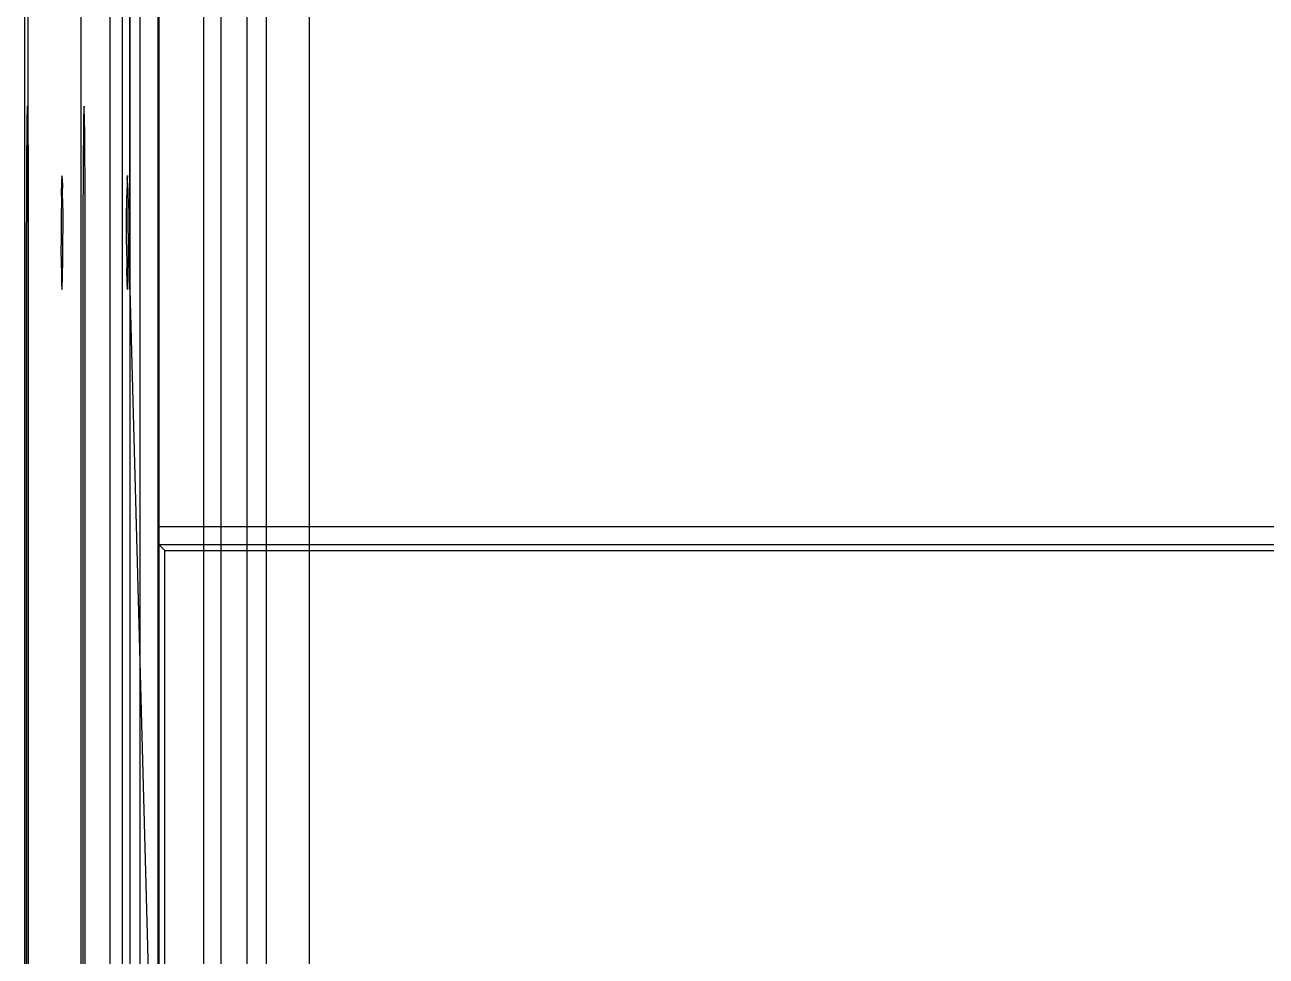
# Model space of a CAD drawing. Extents: x 0 to 153, y -230 to 0.
# Drawn here: x -0.1 to 76.5, y -172.6 to -115.1 of the extents above; entities that cross this region are included whole.
import ezdxf

# ---------------------------------------------------------------- set-up
doc = ezdxf.new("R2010")
doc.units = 0
doc.header["$MEASUREMENT"] = 0
for name, color, linetype in [('Layer1', 252, 'CONTINUOUS'), ('Layer2', 252, 'CONTINUOUS'), ('Layer3', 254, 'CONTINUOUS')]:
    doc.layers.add(name, color=color, linetype=linetype)

msp = doc.modelspace()

# ---------------------------------------------------------------- linework, layer by layer
at = {"layer": 'Layer1', "linetype": 'Continuous'}
for points, invisible_edges in [([(1.004, -3.003, 221.002), (6.378, -34.209, 221.002), (6.378, -195.791, 221.002), (1.004, -226.996, 221.002)], 15), ([(36.657, -21.097, 2.254), (36.657, -208.905, 2.254), (17.748, -115.146, 2.254)], 15), ([(36.657, -208.905, 2.254), (36.657, -21.097, 2.254), (56.578, -21.097, 2.254)], 15), ([(56.578, -21.097, 2.254), (56.578, -208.905, 2.254), (36.657, -208.905, 2.254)], 15), ([(56.578, -208.905, 2.254), (76.5, -21.097, 2.254), (56.578, -21.097, 2.254)], 15), ([(76.5, -21.097, 2.254), (76.5, -208.906, 2.254), (56.578, -208.905, 2.254)], 15), ([(10.421, -200.171, 130.48), (8.522, -197.659, 192.621), (8.522, -32.379, 192.621), (10.421, -29.943, 130.479)], 15), ([(11.508, -32.252, 127.489), (10.421, -29.943, 130.479), (10.421, -200.171, 130.48), (11.508, -197.745, 127.489)], 15), ([(6.106, -34.209, 202.628), (8.522, -32.379, 192.621), (8.522, -197.659, 192.621), (6.106, -195.791, 202.628)], 15), ([(13.066, -34.864, 88.68), (13.066, -195.134, 88.68), (11.508, -197.745, 127.489), (11.508, -32.252, 127.489)], 15), ([(6.106, -195.791, 202.628), (6.106, -34.209, 202.628), (1.413, -33.003, 202.628)], 15), ([(14.223, -194.776, 84.866), (13.066, -195.134, 88.68), (13.066, -34.864, 88.68), (14.223, -35.221, 84.866)], 15), ([(15.755, -192.208, 46.705), (15.755, -37.789, 46.705), (14.223, -35.221, 84.866), (14.223, -194.776, 84.866)], 15), ([(17.019, -37.658, 42.803), (15.755, -37.789, 46.705), (15.755, -192.208, 46.705), (17.019, -192.339, 42.803)], 15), ([(17.019, -37.658, 42.688), (17.019, -192.339, 42.688), (17.752, -190.949, 21.08), (17.752, -39.049, 21.08)], 15), ([(17.752, -39.049, 2.254), (17.752, -190.949, 2.254), (17.752, -190.949, 21.08), (17.752, -39.049, 21.08)], 15), ([(2.613, -131.499, 202.628), (2.692, -128.747, 208.604), (2.692, -101.567, 208.604), (2.609, -98.816, 202.358)], 15), ([(2.885, -131.474, 221.002), (2.885, -98.816, 221.002), (2.795, -102.286, 215.548), (2.795, -128.028, 215.548)], 15), ([(6.106, -131.499, 202.628), (6.185, -128.747, 208.604), (6.185, -101.567, 208.604), (6.102, -98.816, 202.358)], 15), ([(6.378, -131.474, 221.002), (6.378, -98.816, 221.002), (6.288, -102.286, 215.548), (6.288, -128.028, 215.548)], 14), ([(2.79, -103.814, 215.22), (2.795, -102.286, 215.548), (2.795, -128.004, 215.548), (2.79, -126.476, 215.22)], 15), ([(6.283, -103.814, 215.22), (6.288, -102.286, 215.548), (6.288, -128.004, 215.548), (6.283, -126.476, 215.22)], 15), ([(2.703, -125.703, 209.362), (2.692, -127.219, 208.605), (2.692, -103.096, 208.605), (2.703, -104.612, 209.362)], 15), ([(6.197, -125.703, 209.362), (6.185, -127.219, 208.605), (6.185, -103.096, 208.605), (6.197, -104.612, 209.362)], 15), ([(2.79, -126.476, 215.22), (2.776, -125.244, 214.264), (2.776, -105.046, 214.264), (2.79, -103.814, 215.22)], 15), ([(6.283, -126.476, 215.22), (6.269, -125.244, 214.264), (6.269, -105.046, 214.264), (6.283, -103.814, 215.22)], 15), ([(2.703, -125.679, 209.362), (2.723, -124.709, 210.702), (2.723, -105.582, 210.702), (2.703, -104.612, 209.362)], 15), ([(6.197, -125.679, 209.362), (6.216, -124.709, 210.702), (6.216, -105.582, 210.702), (6.197, -104.612, 209.362)], 15), ([(2.723, -105.582, 210.702), (2.742, -105.844, 212.034), (2.742, -124.446, 212.034), (2.723, -124.709, 210.702)], 15), ([(2.756, -105.724, 212.945), (2.776, -105.046, 214.264), (2.776, -125.244, 214.264), (2.756, -124.566, 212.945)], 15), ([(6.216, -105.582, 210.702), (6.236, -105.844, 212.034), (6.236, -124.446, 212.034), (6.216, -124.709, 210.702)], 15), ([(6.25, -105.724, 212.945), (6.269, -105.046, 214.264), (6.269, -125.244, 214.264), (6.25, -124.566, 212.945)], 15), ([(2.742, -124.446, 212.034), (2.756, -124.566, 212.945), (2.756, -105.724, 212.945), (2.742, -105.844, 212.034)], 15), ([(6.236, -124.446, 212.034), (6.25, -124.566, 212.945), (6.25, -105.724, 212.945), (6.236, -105.844, 212.034)], 15), ([(36.657, -208.905, 2.254), (17.749, -153.049, 2.254), (17.748, -115.146, 2.254)], 15), ([(0.141, -119.796, 211.957), (0.364, -119.455, 211.959), (0.35, -119.627, 213.663), (0.126, -119.961, 213.595)], 15), ([(0.141, -119.796, 211.957), (0.364, -119.455, 211.959), (0.378, -119.629, 210.255), (0.155, -119.962, 210.32)], 15), ([(0.691, -119.408, 213.71), (0.35, -119.627, 213.663), (0.336, -120.128, 215.302), (0.677, -119.922, 215.39)], 15), ([(0.705, -119.232, 211.962), (0.364, -119.455, 211.959), (0.35, -119.627, 213.663), (0.691, -119.408, 213.71)], 15), ([(0.378, -119.629, 210.255), (0.719, -119.409, 210.215), (0.705, -119.232, 211.962), (0.364, -119.455, 211.959)], 15), ([(0.732, -119.923, 208.535), (0.392, -120.13, 208.617), (0.378, -119.629, 210.255), (0.719, -119.409, 210.215)], 15), ([(0.691, -119.408, 213.71), (1.06, -119.34, 213.726), (1.047, -119.857, 215.42), (0.677, -119.922, 215.39)], 15), ([(1.074, -119.161, 211.965), (0.705, -119.232, 211.962), (0.691, -119.408, 213.71), (1.06, -119.34, 213.726)], 15), ([(0.719, -119.409, 210.215), (1.088, -119.34, 210.204), (1.074, -119.161, 211.965), (0.705, -119.232, 211.962)], 15), ([(0.719, -119.409, 210.215), (1.088, -119.34, 210.204), (1.101, -119.857, 208.511), (0.732, -119.923, 208.535)], 15), ([(4.946, -119.34, 213.726), (4.959, -119.857, 215.42), (1.047, -119.857, 215.42), (1.06, -119.34, 213.726)], 15), ([(4.933, -119.165, 211.965), (4.946, -119.34, 213.726), (1.06, -119.34, 213.726), (1.074, -119.161, 211.965)], 15), ([(1.088, -119.34, 210.204), (4.919, -119.34, 210.204), (4.933, -119.161, 211.965), (1.074, -119.161, 211.965)], 15), ([(1.101, -119.857, 208.511), (4.906, -119.857, 208.511), (4.919, -119.34, 210.204), (1.088, -119.34, 210.204)], 15), ([(5.275, -119.923, 208.535), (4.906, -119.857, 208.511), (4.919, -119.34, 210.204), (5.288, -119.409, 210.215)], 15), ([(5.302, -119.232, 211.962), (4.933, -119.161, 211.965), (4.919, -119.34, 210.204), (5.288, -119.409, 210.215)], 15), ([(4.946, -119.34, 213.726), (5.316, -119.408, 213.71), (5.302, -119.232, 211.962), (4.933, -119.161, 211.965)], 15), ([(5.33, -119.922, 215.39), (4.959, -119.857, 215.42), (4.946, -119.34, 213.726), (5.316, -119.408, 213.71)], 15), ([(5.288, -119.409, 210.215), (5.628, -119.629, 210.255), (5.614, -120.13, 208.617), (5.275, -119.923, 208.535)], 15), ([(5.642, -119.455, 211.959), (5.302, -119.232, 211.962), (5.288, -119.409, 210.215), (5.628, -119.629, 210.255)], 15), ([(5.316, -119.408, 213.71), (5.657, -119.627, 213.663), (5.642, -119.455, 211.959), (5.302, -119.232, 211.962)], 15), ([(5.33, -119.922, 215.39), (5.67, -120.128, 215.302), (5.657, -119.627, 213.663), (5.316, -119.408, 213.71)], 15), ([(5.852, -119.962, 210.32), (5.628, -119.629, 210.255), (5.642, -119.455, 211.959), (5.866, -119.796, 211.957)], 15), ([(5.88, -119.961, 213.595), (5.657, -119.627, 213.663), (5.642, -119.455, 211.959), (5.866, -119.796, 211.957)], 15), ([(0.054, -120.37, 213.756), (0.126, -119.961, 213.595), (0.113, -120.442, 215.169), (0.039, -120.972, 215.464)], 15), ([(0.07, -120.165, 211.956), (0.141, -119.796, 211.957), (0.126, -119.961, 213.595), (0.054, -120.37, 213.756)], 15), ([(0.085, -120.352, 210.237), (0.085, -120.352, 210.237), (0.07, -120.165, 211.956), (0.054, -120.37, 213.756)], 9), ([(0.085, -120.352, 210.237), (0.155, -119.962, 210.32), (0.141, -119.796, 211.957), (0.07, -120.165, 211.956)], 15), ([(0.168, -120.444, 208.745), (0.1, -120.936, 208.523), (0.085, -120.352, 210.237), (0.155, -119.962, 210.32)], 15), ([(0.336, -120.128, 215.302), (0.113, -120.442, 215.169), (0.1, -121.215, 216.624), (0.323, -120.932, 216.815)], 15), ([(0.126, -119.961, 213.595), (0.35, -119.627, 213.663), (0.336, -120.128, 215.302), (0.113, -120.442, 215.169)], 15), ([(0.168, -120.444, 208.745), (0.392, -120.13, 208.617), (0.378, -119.629, 210.255), (0.155, -119.962, 210.32)], 15), ([(0.181, -121.217, 207.292), (0.405, -120.935, 207.105), (0.392, -120.13, 208.617), (0.168, -120.444, 208.745)], 15), ([(0.336, -120.128, 215.302), (0.677, -119.922, 215.39), (0.665, -120.746, 216.942), (0.323, -120.932, 216.815)], 15), ([(0.392, -120.13, 208.617), (0.405, -120.935, 207.105), (0.744, -120.749, 206.984), (0.732, -119.923, 208.535)], 15), ([(1.047, -119.857, 215.42), (0.677, -119.922, 215.39), (0.665, -120.746, 216.942), (1.035, -120.689, 216.984)], 15), ([(1.113, -120.689, 206.947), (0.744, -120.749, 206.984), (0.732, -119.923, 208.535), (1.101, -119.857, 208.511)], 15), ([(4.971, -120.689, 216.984), (4.959, -119.857, 215.42), (1.047, -119.857, 215.42), (1.035, -120.689, 216.984)], 15), ([(4.906, -119.857, 208.511), (4.894, -120.689, 206.947), (1.113, -120.689, 206.947), (1.101, -119.857, 208.511)], 15), ([(3.578, -120.352, 210.237), (3.578, -120.352, 210.237), (3.563, -120.165, 211.956), (3.547, -120.37, 213.756)], 9), ([(4.906, -119.857, 208.511), (5.275, -119.923, 208.535), (5.262, -120.749, 206.984), (4.894, -120.689, 206.947)], 15), ([(4.971, -120.689, 216.984), (5.342, -120.746, 216.942), (5.33, -119.922, 215.39), (4.959, -119.857, 215.42)], 15), ([(5.275, -119.923, 208.535), (5.262, -120.749, 206.984), (5.602, -120.935, 207.105), (5.614, -120.13, 208.617)], 15), ([(5.683, -120.932, 216.815), (5.342, -120.746, 216.942), (5.33, -119.922, 215.39), (5.67, -120.128, 215.302)], 15), ([(5.838, -120.444, 208.745), (5.614, -120.13, 208.617), (5.602, -120.935, 207.105), (5.826, -121.217, 207.292)], 15), ([(5.852, -119.962, 210.32), (5.628, -119.629, 210.255), (5.614, -120.13, 208.617), (5.838, -120.444, 208.745)], 15), ([(5.894, -120.442, 215.169), (5.67, -120.128, 215.302), (5.657, -119.627, 213.663), (5.88, -119.961, 213.595)], 15), ([(5.683, -120.932, 216.815), (5.906, -121.215, 216.624), (5.894, -120.442, 215.169), (5.67, -120.128, 215.302)], 15), ([(5.852, -119.962, 210.32), (5.922, -120.352, 210.237), (5.907, -120.936, 208.523), (5.838, -120.444, 208.745)], 15), ([(5.937, -120.165, 211.956), (5.866, -119.796, 211.957), (5.852, -119.962, 210.32), (5.922, -120.352, 210.237)], 15), ([(5.952, -120.37, 213.756), (5.88, -119.961, 213.595), (5.866, -119.796, 211.957), (5.937, -120.165, 211.956)], 15), ([(5.967, -120.972, 215.464), (5.894, -120.442, 215.169), (5.88, -119.961, 213.595), (5.952, -120.37, 213.756)], 15), ([(0.039, -120.972, 215.464), (0.113, -120.442, 215.169), (0.1, -121.215, 216.624), (0.026, -121.941, 216.993)], 15), ([(0.113, -121.89, 206.984), (0.1, -120.936, 208.523), (0.039, -120.972, 215.464), (0.026, -121.941, 216.993)], 10), ([(0.1, -120.936, 208.523), (0.085, -120.352, 210.237), (0.054, -120.37, 213.756), (0.039, -120.972, 215.464)], 10), ([(0.1, -121.215, 216.624), (0.323, -120.932, 216.815), (0.312, -122.014, 218.142), (0.089, -122.256, 217.899)], 15), ([(0.181, -121.217, 207.292), (0.113, -121.89, 206.984), (0.1, -120.936, 208.523), (0.168, -120.444, 208.745)], 15), ([(0.192, -122.258, 206.017), (0.416, -122.018, 205.779), (0.405, -120.935, 207.105), (0.181, -121.217, 207.292)], 15), ([(0.323, -120.932, 216.815), (0.665, -120.746, 216.942), (0.654, -121.857, 218.303), (0.312, -122.014, 218.142)], 15), ([(0.416, -122.018, 205.779), (0.755, -121.859, 205.623), (0.744, -120.749, 206.984), (0.405, -120.935, 207.105)], 15), ([(0.665, -120.746, 216.942), (1.035, -120.689, 216.984), (1.025, -121.808, 218.355), (0.654, -121.857, 218.303)], 15), ([(1.124, -121.808, 205.575), (0.755, -121.859, 205.623), (0.744, -120.749, 206.984), (1.113, -120.689, 206.947)], 15), ([(1.025, -121.808, 218.355), (1.035, -120.689, 216.984), (4.971, -120.689, 216.984), (4.982, -121.808, 218.355)], 15), ([(4.874, -123.223, 204.424), (4.883, -121.808, 205.575), (1.113, -120.689, 206.947), (1.124, -121.808, 205.575)], 15), ([(1.113, -120.689, 206.947), (1.113, -120.689, 206.947), (4.894, -120.689, 206.947), (4.883, -121.808, 205.575)], 15), ([(3.607, -121.89, 206.984), (3.593, -120.936, 208.523), (3.533, -120.972, 215.464), (3.519, -121.941, 216.993)], 10), ([(3.593, -120.936, 208.523), (3.578, -120.352, 210.237), (3.547, -120.37, 213.756), (3.533, -120.972, 215.464)], 10), ([(4.894, -120.689, 206.947), (5.262, -120.749, 206.984), (5.251, -121.859, 205.623), (4.883, -121.808, 205.575)], 15), ([(5.353, -121.857, 218.303), (4.982, -121.808, 218.355), (4.971, -120.689, 216.984), (5.342, -120.746, 216.942)], 15), ([(5.602, -120.935, 207.105), (5.262, -120.749, 206.984), (5.251, -121.859, 205.623), (5.591, -122.018, 205.779)], 15), ([(5.694, -122.014, 218.142), (5.353, -121.857, 218.303), (5.342, -120.746, 216.942), (5.683, -120.932, 216.815)], 15), ([(5.826, -121.217, 207.292), (5.602, -120.935, 207.105), (5.591, -122.018, 205.779), (5.815, -122.258, 206.017)], 15), ([(5.917, -122.256, 217.899), (5.694, -122.014, 218.142), (5.683, -120.932, 216.815), (5.906, -121.215, 216.624)], 15), ([(5.838, -120.444, 208.745), (5.907, -120.936, 208.523), (5.893, -121.89, 206.984), (5.826, -121.217, 207.292)], 15), ([(5.98, -121.941, 216.993), (5.906, -121.215, 216.624), (5.894, -120.442, 215.169), (5.967, -120.972, 215.464)], 15), ([(0.026, -121.941, 216.993), (0.1, -121.215, 216.624), (0.089, -122.256, 217.899), (0.08, -123.53, 218.94)], 15), ([(0.125, -123.163, 205.698), (0.192, -122.258, 206.017), (0.181, -121.217, 207.292), (0.113, -121.89, 206.984)], 15), ([(5.893, -121.89, 206.984), (5.826, -121.217, 207.292), (5.815, -122.258, 206.017), (5.881, -123.288, 205.599)], 15), ([(5.926, -123.53, 218.94), (5.917, -122.256, 217.899), (5.906, -121.215, 216.624), (5.98, -121.941, 216.993)], 15), ([(0.125, -123.163, 205.698), (0.113, -121.89, 206.984), (0.026, -121.941, 216.993), (0.015, -123.227, 218.266)], 10), ([(0.026, -121.941, 216.993), (0.026, -121.941, 216.993), (0.015, -123.227, 218.266), (0.08, -123.53, 218.94)], 15), ([(0.089, -122.256, 217.899), (0.312, -122.014, 218.142), (0.303, -123.34, 219.226), (0.08, -123.53, 218.94)], 15), ([(0.201, -123.532, 204.977), (0.201, -123.532, 204.977), (0.125, -123.163, 205.698), (0.192, -122.258, 206.017)], 15), ([(0.201, -123.532, 204.977), (0.192, -122.258, 206.017), (0.416, -122.018, 205.779), (0.425, -123.343, 204.697)], 15), ([(0.312, -122.014, 218.142), (0.654, -121.857, 218.303), (0.645, -123.217, 219.414), (0.303, -123.34, 219.226)], 15), ([(0.764, -123.219, 204.513), (0.425, -123.343, 204.697), (0.416, -122.018, 205.779), (0.755, -121.859, 205.623)], 15), ([(0.654, -121.857, 218.303), (1.025, -121.808, 218.355), (1.016, -123.179, 219.474), (0.645, -123.217, 219.414)], 15), ([(1.124, -121.808, 205.575), (0.755, -121.859, 205.623), (0.764, -123.219, 204.513), (1.132, -123.179, 204.456)], 15), ([(4.982, -121.808, 218.355), (4.991, -123.179, 219.474), (1.016, -123.179, 219.474), (1.025, -121.808, 218.355)], 15), ([(1.124, -121.808, 205.575), (1.132, -123.179, 204.456), (4.871, -123.837, 204.051), (4.874, -123.223, 204.424)], 15), ([(3.618, -123.163, 205.698), (3.607, -121.89, 206.984), (3.519, -121.941, 216.993), (3.508, -123.227, 218.266)], 10), ([(4.874, -123.223, 204.424), (5.242, -123.263, 204.482), (5.251, -121.859, 205.623), (4.883, -121.808, 205.575)], 15), ([(5.362, -123.217, 219.414), (4.991, -123.179, 219.474), (4.982, -121.808, 218.355), (5.353, -121.857, 218.303)], 15), ([(5.251, -121.859, 205.623), (5.591, -122.018, 205.779), (5.581, -123.387, 204.666), (5.242, -123.263, 204.482)], 15), ([(5.703, -123.34, 219.226), (5.362, -123.217, 219.414), (5.353, -121.857, 218.303), (5.694, -122.014, 218.142)], 15), ([(5.581, -123.387, 204.666), (5.591, -122.018, 205.779), (5.815, -122.258, 206.017), (5.805, -123.574, 204.947)], 15), ([(5.926, -123.53, 218.94), (5.703, -123.34, 219.226), (5.694, -122.014, 218.142), (5.917, -122.256, 217.899)], 15), ([(5.815, -122.258, 206.017), (5.881, -123.288, 205.599), (5.805, -123.574, 204.947)], 15), ([(5.926, -123.53, 218.94), (5.992, -123.227, 218.266), (5.98, -121.941, 216.993)], 15), ([(0.133, -124.693, 204.729), (0.125, -123.163, 205.698), (0.015, -123.227, 218.266), (0.007, -124.767, 219.219)], 10), ([(0.08, -123.53, 218.94), (0.015, -123.227, 218.266), (0.007, -124.767, 219.219), (0.074, -124.983, 219.713)], 15), ([(0.201, -123.532, 204.977), (0.125, -123.163, 205.698), (0.133, -124.693, 204.729), (0.208, -124.984, 204.204)], 15), ([(0.645, -123.217, 219.414), (0.303, -123.34, 219.226), (0.297, -124.852, 220.031), (0.638, -124.767, 220.24)], 15), ([(0.432, -124.854, 203.893), (0.771, -124.769, 203.689), (0.764, -123.219, 204.513), (0.425, -123.343, 204.697)], 15), ([(0.645, -123.217, 219.414), (0.638, -124.767, 220.24), (1.009, -124.741, 220.306), (1.016, -123.179, 219.474)], 15), ([(0.771, -124.769, 203.689), (1.139, -124.741, 203.625), (1.132, -123.179, 204.456), (0.764, -123.219, 204.513)], 15), ([(1.016, -123.179, 219.474), (1.009, -124.741, 220.306), (4.997, -124.741, 220.306), (4.991, -123.179, 219.474)], 15), ([(4.002, -124.823, 203.583), (1.139, -124.741, 203.625), (1.132, -123.179, 204.456), (3.998, -123.837, 204.051)], 15), ([(1.132, -123.179, 204.456), (1.132, -123.179, 204.456), (3.998, -123.837, 204.051), (4.871, -123.837, 204.051)], 15), ([(3.626, -124.693, 204.729), (3.618, -123.163, 205.698), (3.508, -123.227, 218.266), (3.5, -124.767, 219.219)], 10), ([(4.978, -123.843, 204.054), (4.978, -123.843, 204.054), (4.871, -123.837, 204.051), (4.874, -123.223, 204.424)], 15), ([(5.375, -123.974, 204.131), (4.978, -123.843, 204.054), (4.874, -123.223, 204.424), (5.242, -123.263, 204.482)], 15), ([(4.991, -123.179, 219.474), (4.997, -124.741, 220.306), (5.368, -124.767, 220.24), (5.362, -123.217, 219.414)], 15), ([(5.582, -124.135, 204.226), (5.375, -123.974, 204.131), (5.242, -123.263, 204.482), (5.581, -123.387, 204.666)], 15), ([(5.368, -124.767, 220.24), (5.71, -124.852, 220.031), (5.703, -123.34, 219.226), (5.362, -123.217, 219.414)], 15), ([(5.725, -124.317, 204.333), (5.725, -124.317, 204.333), (5.873, -124.859, 204.651), (5.881, -123.288, 205.599)], 15), ([(5.725, -124.317, 204.333), (5.725, -124.317, 204.333), (5.805, -123.574, 204.947), (5.881, -123.288, 205.599)], 15), ([(5.933, -124.983, 219.713), (6, -124.767, 219.219), (5.992, -123.227, 218.266), (5.926, -123.53, 218.94)], 15), ([(0.303, -123.34, 219.226), (0.08, -123.53, 218.94), (0.074, -124.983, 219.713), (0.297, -124.852, 220.031)], 15), ([(0.432, -124.854, 203.893), (0.425, -123.343, 204.697), (0.201, -123.532, 204.977), (0.208, -124.984, 204.204)], 15), ([(4.002, -124.823, 203.583), (5.858, -126.554, 202.977), (4.871, -123.837, 204.051), (3.998, -123.837, 204.051)], 15), ([(5.858, -126.554, 202.977), (5.375, -123.974, 204.131), (4.978, -123.843, 204.054), (4.871, -123.837, 204.051)], 15), ([(5.858, -126.554, 202.977), (5.725, -124.317, 204.333), (5.582, -124.135, 204.226), (5.375, -123.974, 204.131)], 15), ([(5.725, -124.317, 204.333), (5.582, -124.135, 204.226), (5.581, -123.387, 204.666), (5.805, -123.574, 204.947)], 15), ([(5.71, -124.852, 220.031), (5.933, -124.983, 219.713), (5.926, -123.53, 218.94), (5.703, -123.34, 219.226)], 15), ([(0.138, -126.401, 204.128), (0.133, -124.693, 204.729), (0.007, -124.767, 219.219), (0.002, -126.481, 219.803)], 10), ([(0.074, -124.983, 219.713), (0.007, -124.767, 219.219), (0.002, -126.481, 219.803), (0.069, -126.557, 220.195)], 15), ([(0.138, -126.401, 204.128), (0.138, -126.401, 204.128), (0.208, -124.984, 204.204), (0.133, -124.693, 204.729)], 15), ([(0.292, -126.491, 220.532), (0.634, -126.447, 220.754), (0.638, -124.767, 220.24), (0.297, -124.852, 220.031)], 15), ([(0.771, -124.769, 203.689), (0.771, -124.769, 203.689), (0.432, -124.854, 203.893), (0.436, -126.492, 203.392)], 15), ([(0.775, -126.448, 203.175), (0.775, -126.448, 203.175), (0.436, -126.492, 203.392), (0.771, -124.769, 203.689)], 15), ([(0.638, -124.767, 220.24), (1.009, -124.741, 220.306), (1.005, -126.434, 220.823), (0.634, -126.447, 220.754)], 15), ([(1.139, -124.741, 203.625), (1.139, -124.741, 203.625), (1.142, -125.747, 203.274), (0.771, -124.769, 203.689)], 15), ([(0.775, -126.448, 203.175), (0.775, -126.448, 203.175), (1.142, -125.747, 203.274), (0.771, -124.769, 203.689)], 15), ([(1.005, -126.434, 220.823), (1.009, -124.741, 220.306), (4.997, -124.741, 220.306), (5.001, -126.434, 220.823)], 15), ([(1.142, -125.747, 203.274), (4.004, -125.745, 203.268), (4.002, -124.823, 203.583), (1.139, -124.741, 203.625)], 15), ([(6.197, -125.679, 209.362), (2.162, -125.691, 209.362), (2.182, -124.721, 210.702), (6.216, -124.709, 210.702)], 5), ([(2.182, -124.721, 210.702), (6.216, -124.709, 210.702), (6.236, -124.446, 212.034), (2.201, -124.458, 212.034)], 5), ([(6.236, -124.446, 212.034), (6.25, -124.566, 212.945), (2.215, -124.578, 212.945), (2.201, -124.458, 212.034)], 10), ([(6.25, -124.566, 212.945), (2.215, -124.578, 212.945), (2.234, -125.257, 214.264), (6.269, -125.244, 214.264)], 5), ([(3.632, -126.401, 204.128), (3.626, -124.693, 204.729), (3.5, -124.767, 219.219), (3.495, -126.481, 219.803)], 10), ([(4.002, -124.823, 203.583), (4.002, -124.823, 203.583), (4.004, -125.745, 203.268), (5.858, -126.554, 202.977)], 15), ([(5.373, -126.447, 220.754), (5.001, -126.434, 220.823), (4.997, -124.741, 220.306), (5.368, -124.767, 220.24)], 15), ([(5.71, -124.852, 220.031), (5.368, -124.767, 220.24), (5.373, -126.447, 220.754), (5.714, -126.491, 220.532)], 15), ([(5.858, -126.554, 202.977), (5.858, -126.554, 202.977), (5.873, -124.859, 204.651), (5.725, -124.317, 204.333)], 15), ([(5.937, -126.557, 220.195), (6.005, -126.481, 219.803), (6, -124.767, 219.219), (5.933, -124.983, 219.713)], 15), ([(0.069, -126.557, 220.195), (0.292, -126.491, 220.532), (0.297, -124.852, 220.031), (0.074, -124.983, 219.713)], 15), ([(0.212, -126.558, 203.723), (0.212, -126.558, 203.723), (0.138, -126.401, 204.128), (0.208, -124.984, 204.204)], 15), ([(0.212, -126.558, 203.723), (0.212, -126.558, 203.723), (0.208, -124.984, 204.204), (0.432, -124.854, 203.893)], 15), ([(0.436, -126.492, 203.392), (0.436, -126.492, 203.392), (0.212, -126.558, 203.723), (0.432, -124.854, 203.893)], 15), ([(6.269, -125.244, 214.264), (6.283, -126.476, 215.22), (2.248, -126.488, 215.22), (2.234, -125.257, 214.264)], 10), ([(5.933, -124.983, 219.713), (5.71, -124.852, 220.031), (5.714, -126.491, 220.532), (5.937, -126.557, 220.195)], 15), ([(1.143, -126.434, 203.107), (1.143, -126.434, 203.107), (0.775, -126.448, 203.175), (1.142, -125.747, 203.274)], 15), ([(4.004, -125.745, 203.268), (1.142, -125.747, 203.274), (1.143, -126.434, 203.107), (4.007, -126.96, 203.014)], 15), ([(2.162, -125.691, 209.362), (2.15, -127.207, 208.605), (6.185, -127.195, 208.605), (6.197, -125.679, 209.362)], 10), ([(5.858, -126.554, 202.977), (5.858, -126.554, 202.977), (4.007, -126.96, 203.014), (4.004, -125.745, 203.268)], 15), ([(0.14, -128.198, 203.924), (0.138, -126.401, 204.128), (0.002, -126.481, 219.803), (0, -128.198, 219.989)], 10), ([(0.069, -126.557, 220.195), (0.002, -126.481, 219.803), (0, -128.198, 219.989), (0.074, -128.198, 220.376)], 15), ([(0.292, -126.491, 220.532), (0.069, -126.557, 220.195), (0.074, -128.198, 220.376), (0.291, -128.198, 220.705)], 15), ([(0.212, -126.558, 203.723), (0.212, -126.558, 203.723), (0.14, -128.198, 203.924), (0.138, -126.401, 204.128)], 15), ([(0.278, -128.198, 203.426), (0.278, -128.198, 203.426), (0.14, -128.198, 203.924), (0.212, -126.558, 203.723)], 15), ([(0.436, -126.492, 203.392), (0.436, -126.492, 203.392), (0.278, -128.198, 203.426), (0.212, -126.558, 203.723)], 15), ([(0.436, -126.492, 203.392), (0.436, -126.492, 203.392), (0.278, -128.198, 203.426), (0.437, -128.198, 203.22)], 15), ([(0.291, -128.198, 220.705), (0.292, -126.491, 220.532), (0.634, -126.447, 220.754), (0.618, -128.198, 220.924)], 15), ([(0.775, -126.448, 203.175), (0.775, -126.448, 203.175), (0.436, -126.492, 203.392), (0.645, -128.198, 203.062)], 15), ([(0.645, -128.198, 203.062), (0.645, -128.198, 203.062), (0.437, -128.198, 203.22), (0.436, -126.492, 203.392)], 15), ([(0.618, -128.198, 220.924), (0.634, -126.447, 220.754), (1.005, -126.434, 220.823), (1.004, -128.198, 221.002)], 15), ([(0.776, -128.198, 202.999), (0.776, -128.198, 202.999), (0.645, -128.198, 203.062), (0.775, -126.448, 203.175)], 15), ([(1.143, -126.434, 203.107), (1.143, -126.434, 203.107), (0.775, -126.448, 203.175), (0.776, -128.198, 202.999)], 15), ([(1.143, -126.434, 203.107), (1.143, -126.434, 203.107), (1.144, -128.198, 202.929), (0.776, -128.198, 202.999)], 15), ([(1.004, -128.198, 221.002), (1.005, -126.434, 220.823), (5.001, -126.434, 220.823), (5.003, -128.198, 221.002)], 15), ([(1.143, -126.434, 203.107), (1.144, -128.198, 202.929), (4.007, -129.549, 202.929), (4.007, -126.96, 203.014)], 15), ([(6.288, -128.004, 215.548), (6.283, -126.476, 215.22), (2.248, -126.488, 215.22), (2.253, -128.016, 215.548)], 10), ([(3.633, -128.198, 203.924), (3.632, -126.401, 204.128), (3.495, -126.481, 219.803), (3.493, -128.198, 219.989)], 10), ([(5.858, -129.549, 202.929), (5.858, -129.549, 202.929), (4.007, -126.96, 203.014), (5.858, -126.554, 202.977)], 15), ([(5.858, -129.549, 202.929), (5.858, -129.549, 202.929), (4.007, -126.96, 203.014)], 15), ([(5.858, -129.549, 202.929), (5.858, -129.549, 202.929), (4.007, -129.549, 202.929), (4.007, -126.96, 203.014)], 15), ([(5.003, -128.198, 221.002), (5.001, -126.434, 220.823), (5.373, -126.447, 220.754), (5.389, -128.198, 220.924)], 15), ([(5.389, -128.198, 220.924), (5.373, -126.447, 220.754), (5.714, -126.491, 220.532), (5.716, -128.198, 220.705)], 15), ([(5.716, -128.198, 220.705), (5.933, -128.198, 220.376), (5.937, -126.557, 220.195), (5.714, -126.491, 220.532)], 15), ([(5.933, -128.198, 220.376), (6.007, -128.198, 219.989), (6.005, -126.481, 219.803), (5.937, -126.557, 220.195)], 15), ([(2.15, -127.207, 208.605), (2.15, -128.735, 208.604), (6.185, -128.723, 208.604), (6.185, -127.195, 208.605)], 10), ([(0.074, -128.198, 220.376), (0.074, -226.997, 220.376), (0, -226.997, 219.989), (0, -128.198, 219.989)], 15), ([(0.14, -128.198, 203.924), (0, -128.198, 219.989), (0, -211.009, 219.989), (0.14, -211.009, 203.924)], 5), ([(0.291, -128.198, 220.705), (0.291, -226.997, 220.705), (0.074, -226.997, 220.376), (0.074, -128.198, 220.376)], 15), ([(0.437, -128.198, 203.22), (0.278, -128.198, 203.426), (0.14, -211.009, 203.924), (0.278, -211.061, 203.426)], 15), ([(0.14, -211.009, 203.924), (0.14, -211.009, 203.924), (0.14, -128.198, 203.924), (0.278, -128.198, 203.426)], 15), ([(1.144, -128.198, 202.929), (0.776, -128.198, 202.999), (0.278, -211.061, 203.426), (0.645, -211.1, 203.062)], 15), ([(0.278, -211.061, 203.426), (0.278, -211.061, 203.426), (0.645, -128.198, 203.062), (0.776, -128.198, 202.999)], 15), ([(0.437, -128.198, 203.22), (0.437, -128.198, 203.22), (0.645, -128.198, 203.062), (0.278, -211.061, 203.426)], 15), ([(0.618, -226.997, 220.924), (0.291, -226.997, 220.705), (0.291, -128.198, 220.705), (0.618, -128.198, 220.924)], 15), ([(0.618, -128.198, 220.924), (1.004, -128.198, 221.002), (1.004, -226.997, 221.002), (0.618, -226.997, 220.924)], 15), ([(0.645, -211.1, 203.062), (1.144, -211.114, 202.929), (4.007, -129.549, 202.929), (1.144, -128.198, 202.929)], 15), ([(1.004, -226.997, 221.002), (5.003, -226.997, 221.002), (5.003, -128.198, 221.002), (1.004, -128.198, 221.002)], 15), ([(6.288, -128.004, 215.548), (6.282, -129.609, 215.138), (2.247, -129.621, 215.138), (2.253, -128.016, 215.548)], 10), ([(3.633, -128.198, 203.924), (3.493, -128.198, 219.989), (3.493, -211.009, 219.989), (3.633, -211.009, 203.924)], 5), ([(5.003, -196.172, 221.002), (5.352, -196.172, 220.939), (5.389, -128.198, 220.924), (5.003, -128.198, 221.002)], 15), ([(5.389, -128.198, 220.924), (5.716, -128.198, 220.705), (5.716, -196.172, 220.705), (5.352, -196.172, 220.939)], 15), ([(5.716, -196.172, 220.705), (5.947, -196.172, 220.339), (5.933, -128.198, 220.376), (5.716, -128.198, 220.705)], 15), ([(5.933, -128.198, 220.376), (6.007, -128.198, 219.989), (6.007, -196.172, 219.989), (5.947, -196.172, 220.339)], 15), ([(6.378, -131.474, 221.002), (6.378, -131.474, 221.002), (6.282, -129.609, 215.138), (6.288, -128.004, 215.548)], 15), ([(6.185, -128.723, 208.604), (6.196, -130.161, 209.295), (2.161, -130.173, 209.295), (2.15, -128.735, 208.604)], 10), ([(6.185, -128.723, 208.604), (6.196, -130.161, 209.295), (6.213, -131.107, 210.469), (6.106, -131.499, 202.628)], 15), ([(1.144, -211.114, 202.929), (5.858, -211.114, 202.929), (5.858, -129.549, 202.929), (4.007, -129.549, 202.929)], 15), ([(6.213, -131.107, 210.469), (6.196, -130.161, 209.295), (2.161, -130.173, 209.295), (2.178, -131.119, 210.469)], 10), ([(6.282, -129.609, 215.138), (6.269, -130.694, 214.243), (2.234, -130.706, 214.243), (2.247, -129.621, 215.138)], 10), ([(6.378, -131.474, 221.002), (6.378, -131.474, 221.002), (6.269, -130.694, 214.243), (6.282, -129.609, 215.138)], 15), ([(6.249, -131.373, 212.873), (2.214, -131.385, 212.873), (2.234, -130.706, 214.243), (6.269, -130.694, 214.243)], 5), ([(6.236, -131.475, 212.034), (6.249, -131.373, 212.873), (6.269, -130.694, 214.243), (6.378, -131.474, 221.002)], 15), ([(6.236, -131.475, 212.034), (6.213, -131.107, 210.469), (2.178, -131.119, 210.469), (2.201, -131.487, 212.034)], 10), ([(2.201, -131.487, 212.034), (2.214, -131.385, 212.873), (6.249, -131.373, 212.873), (6.236, -131.475, 212.034)], 10), ([(6.106, -131.499, 202.628), (6.106, -131.499, 202.628), (6.213, -131.107, 210.469), (6.236, -131.475, 212.034)], 15), ([(6.106, -131.499, 202.628), (6.236, -131.475, 212.034), (8.114, -195.791, 221.002), (6.106, -195.791, 202.628)], 15), ([(6.236, -131.475, 212.034), (6.378, -131.474, 221.002), (8.114, -195.791, 221.002)], 13), ([(6.378, -195.791, 221.002), (8.114, -195.791, 221.002), (6.378, -131.474, 221.002)], 15), ([(36.657, -208.905, 2.254), (17.749, -153.049, 2.254), (17.752, -190.951, 2.254)], 15)]:
    msp.add_3dface(points, dxfattribs=dict(at, invisible_edges=invisible_edges))
at = {"layer": 'Layer2', "linetype": 'Continuous'}
for points in [[(7.029, -199.018, 127.621), (7.028, -30.978, 127.621), (5.155, -33.107, 188.899), (5.156, -196.889, 188.899)], [(10.936, -35.077, 85.414), (10.936, -194.921, 85.414), (8.191, -196.559, 126.219), (8.191, -33.437, 126.219)], [(13.633, -191.982, 43.244), (13.633, -38.016, 43.244), (11.996, -35.271, 84.036), (11.996, -194.727, 84.036)]]:
    msp.add_3dface(points, dxfattribs=at)
for points, invisible_edges in [([(7.14, -199.018, 127.191), (7.029, -199.018, 127.621), (7.029, -30.978, 127.621), (7.14, -30.978, 127.191)], 15), ([(7.344, -30.978, 126.92), (7.14, -30.978, 127.191), (7.14, -199.018, 127.191), (7.345, -199.018, 126.92)], 15), ([(7.483, -199.018, 126.811), (7.345, -199.018, 126.92), (7.344, -30.978, 126.92), (7.483, -30.978, 126.811)], 15), ([(7.804, -33.437, 126.674), (7.483, -30.978, 126.811), (7.483, -199.018, 126.811), (7.804, -196.559, 126.674)], 15), ([(-0.092, -33.003, 201.095), (0.095, -33.003, 190.352), (0.095, -196.997, 190.352), (-0.092, -196.997, 201.095)], 5), ([(0.015, -33.003, 201.68), (-0.092, -33.003, 201.095), (-0.092, -196.997, 201.095), (0.015, -196.997, 201.68)], 15), ([(0.339, -196.997, 202.177), (0.015, -196.997, 201.68), (0.015, -33.003, 201.68), (0.339, -33.003, 202.177)], 15), ([(0.095, -196.997, 190.352), (0.306, -196.997, 189.61), (0.306, -33.003, 189.61), (0.095, -33.003, 190.352)], 15), ([(0.306, -33.003, 189.61), (0.856, -33.003, 189.069), (0.856, -196.997, 189.069), (0.306, -196.997, 189.61)], 15), ([(0.831, -33.003, 202.51), (0.339, -33.003, 202.177), (0.339, -196.997, 202.177), (0.831, -196.997, 202.51)], 15), ([(1.413, -196.997, 202.628), (0.831, -196.997, 202.51), (0.831, -33.003, 202.51), (1.413, -33.003, 202.628)], 15), ([(0.856, -196.997, 189.069), (1.601, -196.997, 188.872), (1.601, -33.003, 188.872), (0.856, -33.003, 189.069)], 15), ([(1.413, -196.997, 202.628), (6.106, -195.791, 202.628), (1.413, -33.003, 202.628)], 15), ([(1.413, -196.997, 202.628), (1.413, -196.997, 202.628), (6.106, -34.209, 202.628), (1.413, -33.003, 202.628)], 15), ([(1.601, -196.997, 188.872), (1.601, -33.003, 188.872), (5.155, -33.107, 188.899)], 15), ([(5.156, -196.889, 188.899), (1.601, -196.997, 188.872), (5.155, -33.107, 188.899)], 15), ([(7.948, -196.559, 126.616), (7.804, -196.559, 126.674), (7.804, -33.437, 126.674), (7.947, -33.437, 126.616)], 15), ([(8.072, -33.437, 126.51), (7.947, -33.437, 126.616), (7.948, -196.559, 126.616), (8.072, -196.559, 126.51)], 15), ([(8.156, -196.559, 126.37), (8.072, -196.559, 126.51), (8.072, -33.437, 126.51), (8.156, -33.437, 126.37)], 15), ([(8.191, -33.437, 126.219), (8.156, -33.437, 126.37), (8.156, -196.559, 126.37), (8.191, -196.559, 126.219)], 15), ([(11.037, -194.922, 85.015), (10.936, -194.921, 85.414), (10.936, -35.074, 85.414), (11.036, -35.074, 85.015)], 15), ([(11.288, -35.074, 84.69), (11.036, -35.074, 85.015), (11.037, -194.922, 85.015), (11.289, -194.922, 84.69)], 15), ([(11.642, -194.728, 84.495), (11.289, -194.922, 84.69), (11.288, -35.074, 84.69), (11.642, -35.268, 84.495)], 15), ([(11.777, -35.268, 84.43), (11.642, -35.268, 84.495), (11.642, -194.728, 84.495), (11.778, -194.728, 84.43)], 15), ([(11.892, -194.728, 84.322), (11.778, -194.728, 84.43), (11.777, -35.268, 84.43), (11.892, -35.268, 84.322)], 15), ([(11.967, -35.268, 84.183), (11.892, -35.268, 84.322), (11.892, -194.728, 84.322), (11.967, -194.728, 84.183)], 15), ([(11.996, -194.727, 84.036), (11.967, -194.728, 84.183), (11.967, -35.268, 84.183), (11.995, -35.268, 84.036)], 15), ([(13.744, -191.982, 42.825), (13.634, -191.981, 43.244), (13.633, -38.014, 43.244), (13.744, -38.014, 42.825)], 15), ([(13.889, -38.014, 42.614), (13.744, -38.014, 42.825), (13.744, -191.982, 42.825), (13.889, -191.982, 42.614)], 15), ([(14.021, -191.982, 42.491), (13.889, -191.982, 42.614), (13.889, -38.014, 42.614), (14.021, -38.014, 42.491)], 15), ([(14.405, -38.014, 42.307), (14.021, -38.014, 42.491), (14.021, -191.982, 42.491), (14.406, -191.982, 42.307)], 15), ([(14.551, -191.982, 42.248), (14.406, -191.982, 42.307), (14.405, -38.014, 42.307), (14.55, -38.015, 42.248)], 15), ([(14.55, -38.015, 42.248), (14.678, -38.015, 42.137), (14.678, -191.982, 42.137), (14.551, -191.982, 42.248)], 15), ([(14.762, -191.982, 41.989), (14.678, -191.982, 42.137), (14.678, -38.015, 42.137), (14.762, -38.015, 41.989)], 15), ([(14.792, -38.015, 41.836), (14.762, -38.015, 41.989), (14.762, -191.982, 41.989), (14.792, -191.981, 41.836)], 15), ([(14.792, -191.982, 41.72), (16.109, -189.412, 2.871), (16.109, -40.586, 2.871), (14.792, -38.016, 41.72)], 6), ([(16.109, -40.216, 2.871), (16.468, -40.216, 1.341), (16.468, -189.412, 1.341), (16.109, -189.412, 2.871)], 10), ([(16.468, -189.412, 1.341), (17.466, -189.412, -0.005), (17.466, -40.216, -0.005), (16.468, -40.216, 1.341)], 12), ([(17.466, -115.146, -0.005), (135.534, -40.403, -0.005), (135.534, -115.146, -0.005)], 15), ([(17.467, -189.599, -0.005), (17.466, -115.146, -0.005), (135.534, -115.146, -0.005)], 15), ([(17.467, -189.599, -0.005), (135.534, -115.146, -0.005), (135.534, -189.599, -0.005)], 15)]:
    msp.add_3dface(points, dxfattribs=dict(at, invisible_edges=invisible_edges))
at = {"layer": 'Layer3', "linetype": 'Continuous'}
for points, invisible_edges in [([(2.692, -195.278, 223.776), (2.579, -195.278, 223.399), (2.579, -35.012, 223.399), (2.692, -35.012, 223.776)], 15), ([(2.579, -35.012, 223.399), (2.602, -35.012, 222.428), (2.602, -195.278, 222.428), (2.579, -195.278, 223.399)], 15), ([(2.602, -195.278, 222.428), (2.707, -195.278, 222.04), (2.707, -35.012, 222.04), (2.602, -35.012, 222.428)], 15), ([(2.975, -35.012, 224.049), (2.692, -35.012, 223.776), (2.692, -195.278, 223.776), (2.975, -195.278, 224.049)], 15), ([(2.707, -35.012, 222.04), (2.991, -35.012, 221.756), (2.991, -195.278, 221.756), (2.707, -195.278, 222.04)], 15), ([(3.355, -195.278, 224.149), (2.975, -195.278, 224.049), (2.975, -35.012, 224.049), (3.355, -35.013, 224.149)], 15), ([(2.991, -195.278, 221.756), (3.379, -195.278, 221.651), (3.379, -35.012, 221.651), (2.991, -35.012, 221.756)], 13), ([(7.016, -36.142, 224.149), (3.355, -35.012, 224.149), (3.355, -195.278, 224.149), (7.016, -194.148, 224.149)], 5), ([(3.379, -35.012, 221.651), (5.942, -36.177, 221.651), (5.942, -194.113, 221.651), (3.379, -195.278, 221.651)], 15), ([(146.622, -36.613, 205.002), (6.378, -36.613, 205.002), (6.378, -193.677, 205.002), (146.622, -193.677, 205.002)], 15), ([(7.563, -194.148, 224.005), (7.016, -194.148, 224.149), (7.016, -36.142, 224.149), (7.563, -36.142, 224.005)], 15), ([(7.786, -36.142, 223.838), (7.563, -36.142, 224.005), (7.563, -194.148, 224.005), (7.786, -194.148, 223.838)], 15), ([(7.786, -36.142, 223.838), (7.968, -36.142, 223.611), (7.968, -194.148, 223.611), (7.786, -194.148, 223.838)], 15), ([(7.968, -36.142, 223.611), (8.126, -36.142, 223.068), (8.126, -194.148, 223.068), (7.968, -194.148, 223.611)], 13), ([(8.126, -36.142, 223.068), (8.163, -84.155, 221.651), (8.163, -146.135, 221.651), (8.126, -194.148, 223.068)], 7), ([(8.126, -194.148, 223.068), (8.126, -194.148, 223.068), (8.167, -146.682, 221.508), (8.163, -146.135, 221.651)], 15), ([(144.837, -146.135, 221.651), (144.833, -146.682, 221.508), (8.167, -146.682, 221.508), (8.163, -146.135, 221.651)], 10), ([(8.126, -194.148, 223.068), (8.126, -194.148, 223.068), (8.167, -146.682, 221.508), (8.177, -147.086, 221.113)], 15), ([(8.167, -146.682, 221.508), (8.177, -147.086, 221.113), (144.823, -147.086, 221.113), (144.833, -146.682, 221.508)], 10), ([(8.126, -194.148, 223.068), (8.126, -194.148, 223.068), (8.177, -147.086, 221.113), (8.191, -147.245, 220.57)], 15), ([(8.541, -193.733, 207.222), (8.541, -147.594, 207.222), (8.191, -147.245, 220.57), (8.126, -194.148, 223.068)], 14), ([(144.823, -147.086, 221.113), (144.809, -147.245, 220.57), (8.191, -147.245, 220.57), (8.177, -147.086, 221.113)], 10), ([(144.459, -147.594, 207.222), (8.541, -147.594, 207.222), (8.541, -193.733, 207.222), (144.459, -193.733, 207.222)], 15)]:
    msp.add_3dface(points, dxfattribs=dict(at, invisible_edges=invisible_edges))
for points in [[(5.942, -36.177, 221.651), (6.378, -36.613, 205.002), (6.378, -193.677, 205.002), (5.942, -194.113, 221.651)], [(8.163, -146.135, 221.651), (8.163, -84.155, 221.651), (144.837, -84.155, 221.651), (144.837, -146.135, 221.651)], [(8.191, -147.245, 220.57), (8.541, -147.594, 207.222), (144.459, -147.594, 207.222), (144.809, -147.245, 220.57)]]:
    msp.add_3dface(points, dxfattribs=at)

doc.saveas('drawing.dxf')
